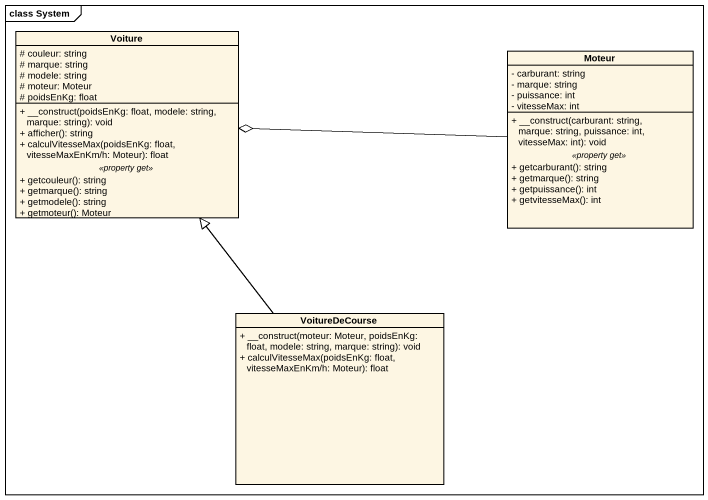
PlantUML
@startuml
mainframe class System
hide circle
hide empty members
skinparam classAttributeIconSize 0
class Voiture {
  # couleur: string
  # marque: string
  # modele: string
  # moteur: Moteur
  # poidsEnKg: float
  --
  + __construct(poidsEnKg: float, modele: string, marque: string): void
  + afficher(): string
  + calculVitesseMax(poidsEnKg: float, vitesseMaxEnKm/h: Moteur): float
  .. <<property get>> ..
  + getcouleur(): string
  + getmarque(): string
  + getmodele(): string
  + getmoteur(): Moteur
}
class Moteur {
  - carburant: string
  - marque: string
  - puissance: int
  - vitesseMax: int
  --
  + __construct(carburant: string, marque: string, puissance: int, vitesseMax: int): void
  .. <<property get>> ..
  + getcarburant(): string
  + getmarque(): string
  + getpuissance(): int
  + getvitesseMax(): int
}
class VoitureDeCourse {
  + __construct(moteur: Moteur, poidsEnKg: float, modele: string, marque: string): void
  + calculVitesseMax(poidsEnKg: float, vitesseMaxEnKm/h: Moteur): float
}
Moteur -left-o Voiture
VoitureDeCourse -up-|> Voiture
@enduml
